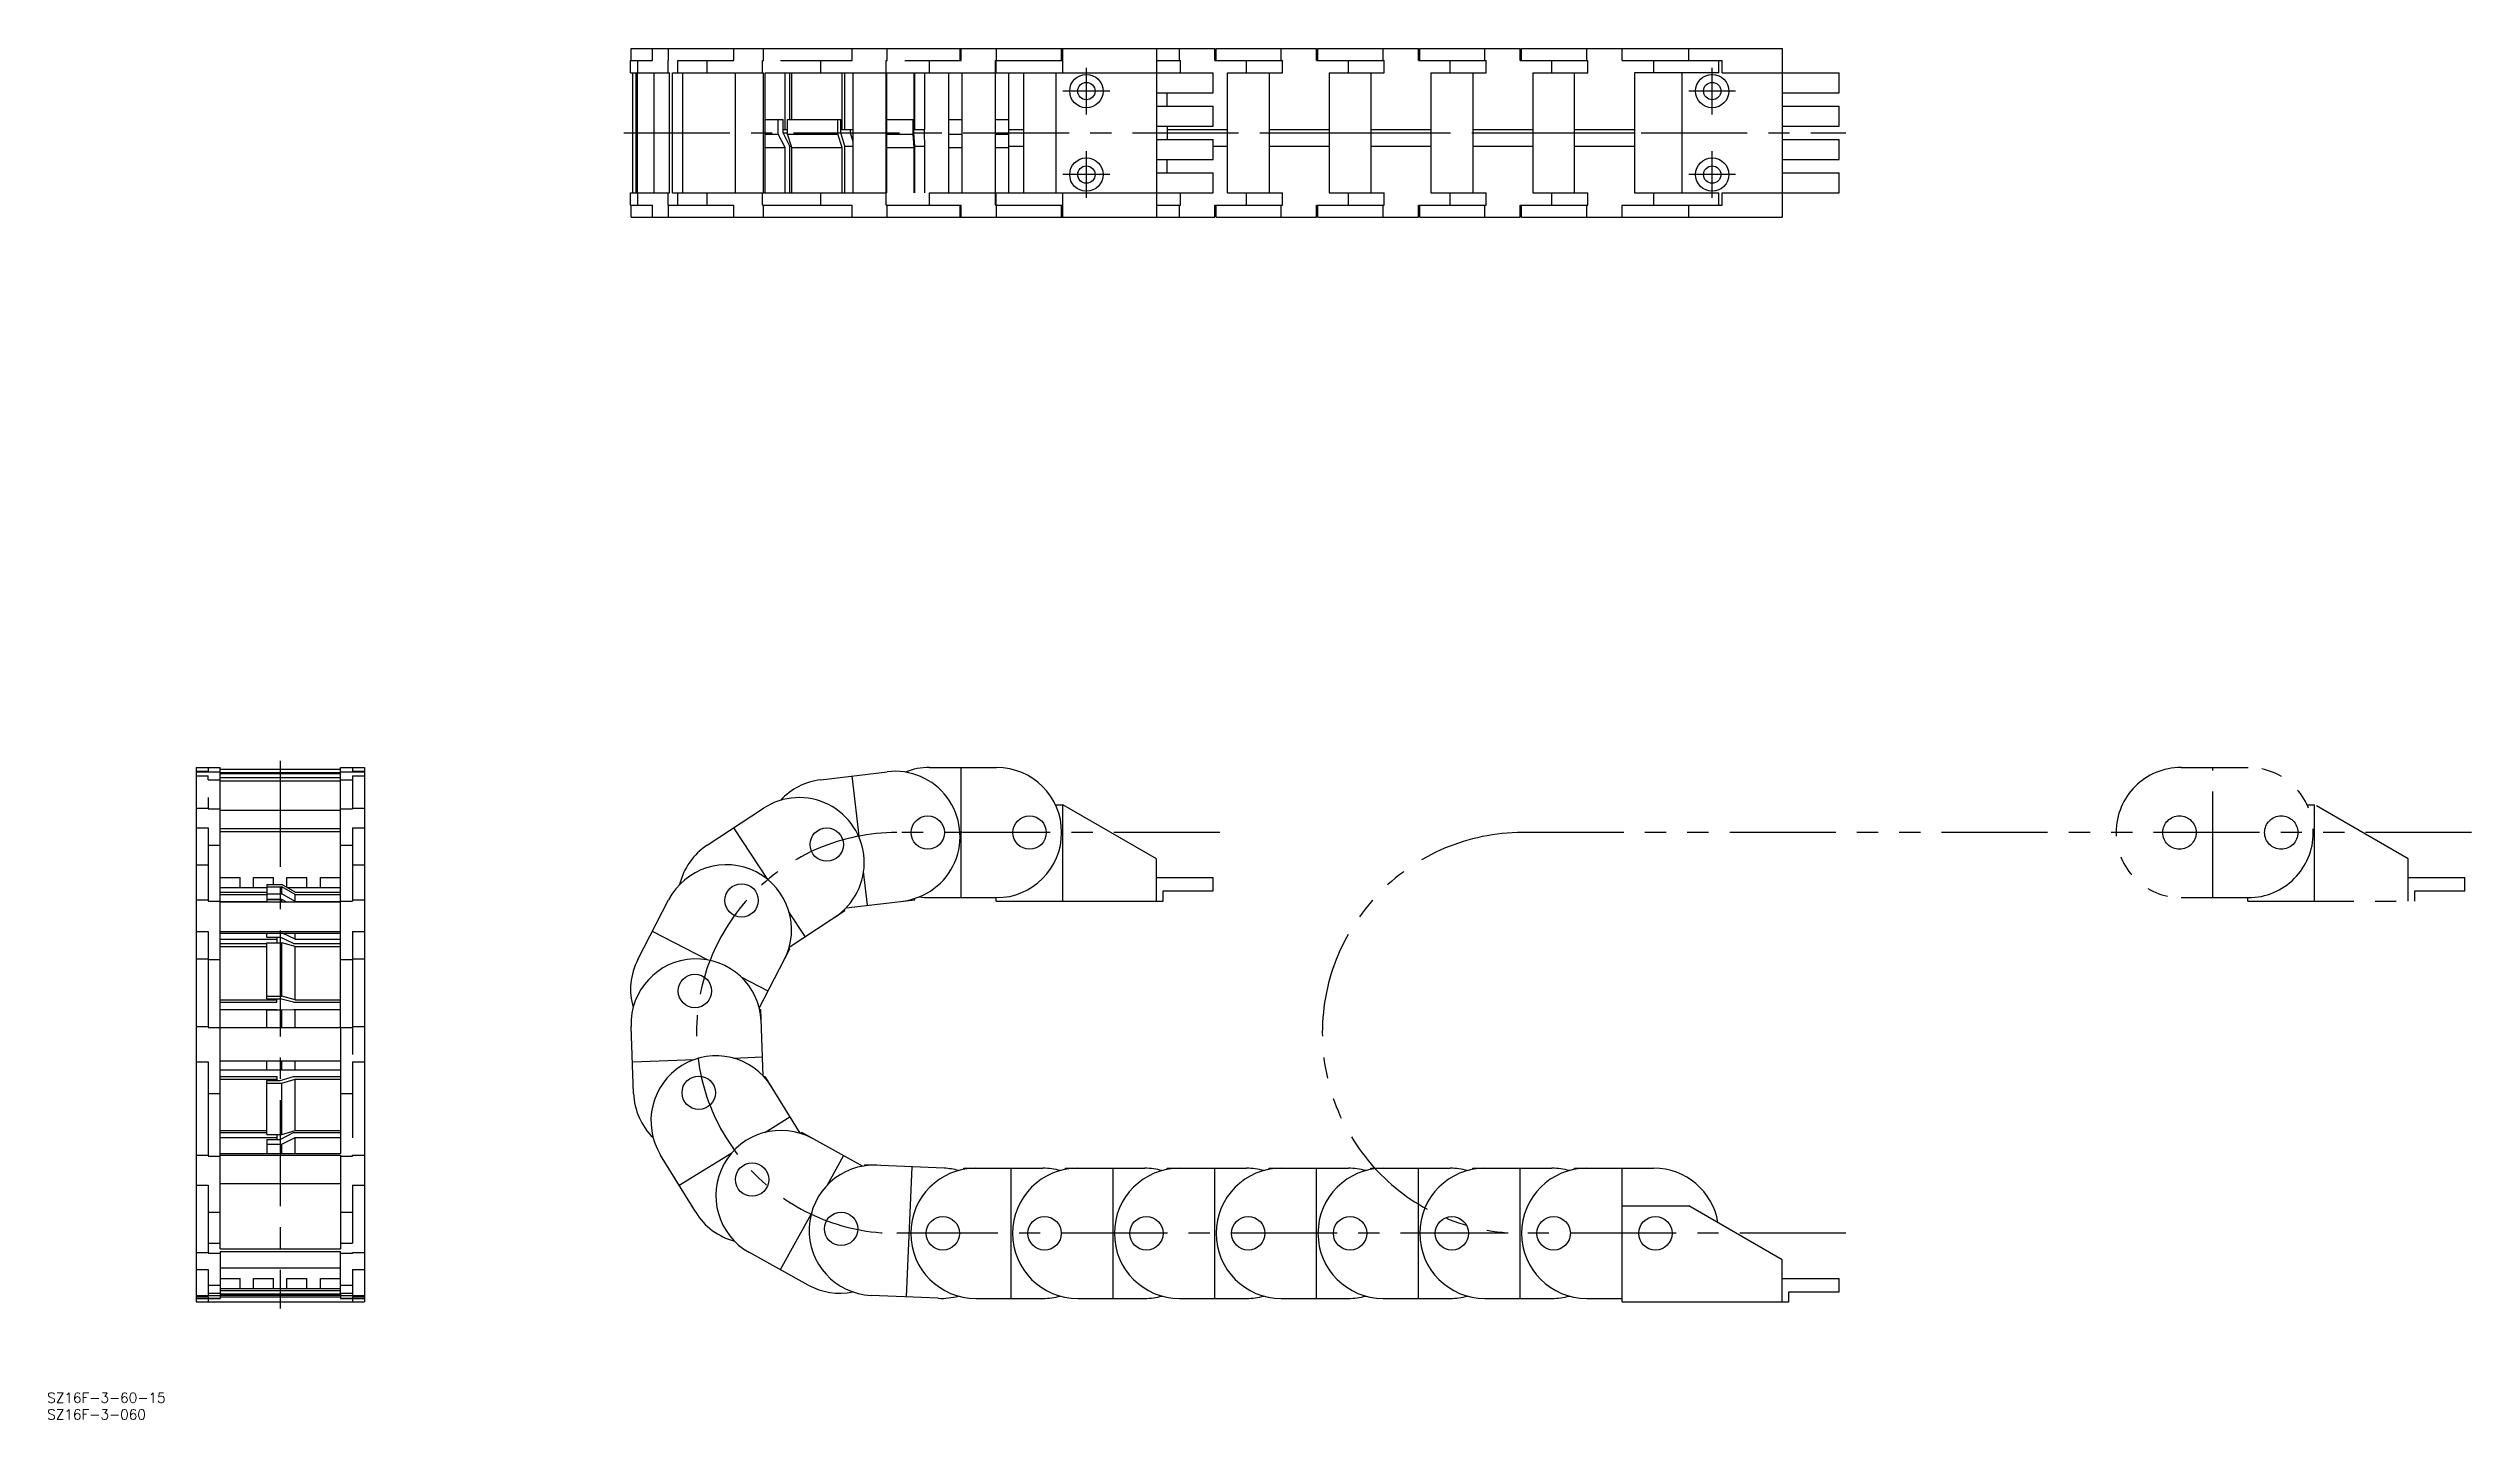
# Model space of a CAD drawing. Extents: x -69 to 656, y -35 to 375.
import ezdxf

# ---------------------------------------------------------------- set-up
doc = ezdxf.new("R2010")
doc.units = 0
doc.linetypes.add('CENTER', pattern=[50.8, 31.75, -6.35, 6.35, -6.35])
doc.linetypes.add('PHANTOM', pattern=[63.5, 31.75, -6.35, 6.35, -6.35, 6.35, -6.35])
doc.layers.get('0').update_dxf_attribs({"linetype": 'CONTINUOUS'})
doc.layers.add('CENTER', color=1, linetype='CENTER')
doc.styles.get("Standard").update_dxf_attribs({"font": 'txt.shx', "height": 3, "bigfont": 'bigfont.shx'})

msp = doc.modelspace()

# ---------------------------------------------------------------- linework, layer by layer
at = {"color": 7, "linetype": 'CONTINUOUS'}
for p, q in [((104.95, 371.62), (111.48, 371.62)), ((104.95, 368), (104.95, 371.62)), ((105.09, 375.25), (280, 375.25)), ((105.09, 371.62), (105.09, 375.25)), ((107.12, 368), (107.12, 371.62)), ((111.48, 371.62), (111.48, 375.25)), ((116.18, 371.62), (116.34, 371.62)), ((116.18, 368), (116.18, 371.62)), ((116.34, 371.62), (116.34, 375.25)), ((119.13, 371.62), (135.88, 371.62)), ((119.13, 368), (119.13, 371.62)), ((127.93, 368), (127.93, 371.62)), ((135.88, 371.62), (135.88, 375.25)), ((144.45, 371.62), (144.74, 371.62)), ((144.45, 368), (144.45, 371.62)), ((144.74, 371.62), (144.74, 375.25)), ((149.83, 371.62), (171.33, 371.62)), ((161.9, 368), (161.9, 371.62)), ((171.33, 371.62), (171.33, 375.25)), ((181.51, 371.62), (181.86, 371.62)), ((181.51, 368), (181.51, 371.62)), ((181.86, 371.62), (181.86, 375.25)), ((187.08, 371.62), (204, 371.62)), ((194.5, 368), (194.5, 371.62)), ((203.67, 371.62), (203.67, 375.25)), ((204, 371.62), (204, 375.25)), ((214.25, 371.62), (234.5, 371.62)), ((214.25, 328.37), (214.25, 371.62)), ((214.5, 368), (214.5, 371.62)), ((214.6, 371.62), (214.6, 375.25)), ((234.1, 371.62), (234.1, 375.25)), ((234.5, 368), (234.5, 375.25)), ((262.5, 375.25), (262.5, 324.75)), ((262.5, 371.62), (269.75, 371.62)), ((269.4, 371.62), (269.4, 375.25)), ((269.75, 368), (269.75, 371.62)), ((280, 371.62), (280, 375.25)), ((280, 371.62), (300.25, 371.62)), ((280.4, 375.25), (310.5, 375.25)), ((280.4, 371.62), (280.4, 375.25)), ((289.5, 368), (289.5, 371.62)), ((299.9, 371.62), (299.9, 375.25)), ((300.25, 368), (300.25, 371.62)), ((310.5, 371.62), (310.5, 375.25)), ((310.5, 371.62), (330.75, 371.62)), ((310.9, 375.25), (341, 375.25)), ((310.9, 371.62), (310.9, 375.25)), ((320, 368), (320, 371.62)), ((330.4, 371.62), (330.4, 375.25)), ((330.75, 368), (330.75, 371.62)), ((341, 371.62), (341, 375.25)), ((341, 371.62), (361.25, 371.62)), ((341.4, 375.25), (371.5, 375.25)), ((341.4, 371.62), (341.4, 375.25)), ((350.5, 368), (350.5, 371.62)), ((360.9, 371.62), (360.9, 375.25)), ((361.25, 368), (361.25, 371.62)), ((371.5, 371.62), (371.5, 375.25)), ((371.5, 371.62), (391.75, 371.62)), ((371.9, 375.25), (450, 375.25)), ((371.9, 371.62), (371.9, 375.25)), ((381, 368), (381, 371.62)), ((391.4, 371.62), (391.4, 375.25)), ((391.75, 368), (391.75, 371.62)), ((402, 371.62), (402, 375.25)), ((402, 371.62), (432, 371.62)), ((411.5, 368), (411.5, 371.62)), ((422, 371.62), (422, 375.25)), ((431, 368), (431, 371.62)), ((432, 368), (432, 371.62)), ((450, 375.25), (450, 324.75)), ((104.95, 368), (116.62, 368)), ((105.62, 332), (105.62, 368)), ((106.62, 332), (106.62, 368)), ((106.99, 332), (106.99, 368)), ((112.04, 332), (112.04, 368)), ((116.62, 332), (116.62, 368)), ((117.51, 368), (144.73, 368)), ((117.51, 332), (117.51, 368)), ((120.64, 332), (120.64, 368)), ((136.36, 332), (136.36, 368)), ((144.73, 332), (144.73, 368)), ((145.27, 368), (181.57, 368)), ((145.27, 332), (145.27, 368)), ((151.25, 351), (151.25, 368)), ((152.67, 354), (152.67, 368)), ((153.25, 354), (153.25, 368)), ((168.3, 351), (168.3, 368)), ((169.18, 351), (169.18, 368)), ((171.64, 332), (171.64, 368)), ((181.57, 332), (181.57, 368)), ((181.69, 368), (279.5, 368)), ((181.69, 332), (181.69, 368)), ((189.92, 351), (189.92, 368)), ((190.1, 351), (190.1, 368)), ((193.11, 351), (193.11, 368)), ((200.25, 332), (200.25, 368)), ((204.25, 332), (204.25, 368)), ((218.25, 332), (218.25, 368)), ((222.75, 332), (222.75, 368)), ((232.5, 332), (232.5, 368)), ((279.5, 362), (279.5, 368)), ((283.75, 368), (300.25, 368)), ((283.75, 332), (283.75, 368)), ((296.25, 368), (296.25, 332)), ((314.25, 368), (330.75, 368)), ((314.25, 368), (314.25, 332)), ((326.75, 368), (326.75, 332)), ((344.75, 368), (361.25, 368)), ((344.75, 368), (344.75, 332)), ((357.25, 368), (357.25, 332)), ((375.25, 368), (375.25, 332)), ((375.25, 368), (391.75, 368)), ((387.75, 332), (387.75, 368)), ((431, 368), (405.75, 368)), ((405.75, 368), (405.75, 332)), ((420, 332), (420, 368)), ((432, 368), (467, 368)), ((467, 362), (467, 368)), ((262.5, 362), (279.5, 362)), ((262.5, 358), (279.5, 358)), ((265.75, 358), (265.75, 362)), ((279.5, 352), (279.5, 358)), ((450, 362), (467, 362)), ((450, 358), (467, 358)), ((467, 352), (467, 358)), ((145.27, 354), (150.62, 354)), ((145.27, 349.57), (149.2, 349.57)), ((149.2, 349.57), (149.2, 354)), ((151.25, 345.57), (149.2, 349.57)), ((150.62, 350), (150.62, 354)), ((150.62, 351), (151.98, 351)), ((150.62, 350), (151.98, 350)), ((152.67, 346), (150.62, 350)), ((151.98, 354), (167.91, 354)), ((151.98, 349.57), (151.98, 354)), ((153.25, 345.57), (151.98, 349.57)), ((151.98, 349.57), (167.04, 349.57)), ((167.04, 349.57), (167.04, 354)), ((168.3, 345.57), (167.04, 349.57)), ((167.91, 350), (167.91, 354)), ((167.91, 351), (171.64, 351)), ((169.18, 346), (167.91, 350)), ((167.91, 350), (170.88, 350)), ((170.88, 350), (170.88, 351)), ((171.64, 347.29), (170.88, 350)), ((181.69, 354), (189.83, 354)), ((181.69, 349.57), (189.64, 349.57)), ((189.64, 349.57), (189.64, 354)), ((189.92, 345.57), (189.64, 349.57)), ((189.83, 350), (189.83, 354)), ((189.83, 351), (193.11, 351)), ((190.1, 346), (189.83, 350)), ((189.83, 350), (193.01, 350)), ((193.01, 350), (193.01, 351)), ((193.11, 346), (193.01, 350)), ((200.25, 354), (204.25, 354)), ((200.25, 349.57), (204.25, 349.57)), ((214.25, 354), (218.25, 354)), ((214.25, 349.57), (218.25, 349.57)), ((218.25, 351), (222.75, 351)), ((218.25, 350), (222.75, 350)), ((262.5, 352), (279.5, 352)), ((265.75, 352), (265.75, 348)), ((265.75, 351), (283.75, 351)), ((265.75, 350), (283.75, 350)), ((296.25, 351), (314.25, 351)), ((296.25, 350), (314.25, 350)), ((326.75, 351), (344.75, 351)), ((326.75, 350), (344.75, 350)), ((357.25, 351), (375.25, 351)), ((357.25, 350), (375.25, 350)), ((387.75, 351), (405.75, 351)), ((387.75, 350), (405.75, 350)), ((450, 352), (467, 352)), ((145.27, 345.57), (151.25, 345.57)), ((151.25, 332), (151.25, 345.57)), ((152.67, 346), (153.11, 346)), ((152.67, 332), (152.67, 346)), ((153.25, 345.57), (168.3, 345.57)), ((153.25, 332), (153.25, 345.57)), ((168.3, 332), (168.3, 345.57)), ((169.18, 346), (171.64, 346)), ((169.18, 332), (169.18, 346)), ((181.69, 345.57), (189.92, 345.57)), ((189.92, 332), (189.92, 345.57)), ((190.1, 332), (190.1, 346)), ((190.1, 346), (193.11, 346)), ((193.11, 332), (193.11, 346)), ((200.25, 345.57), (204.25, 345.57)), ((214.25, 345.57), (218.25, 345.57)), ((218.25, 346), (222.75, 346)), ((262.5, 348), (279.5, 348)), ((262.5, 342), (279.5, 342)), ((265.75, 338), (265.75, 342)), ((279.5, 342), (279.5, 348)), ((279.5, 346), (283.75, 346)), ((296.25, 346), (314.25, 346)), ((326.75, 346), (344.75, 346)), ((357.25, 346), (375.25, 346)), ((387.75, 346), (405.75, 346)), ((450, 348), (467, 348)), ((450, 342), (467, 342)), ((467, 342), (467, 348)), ((262.5, 338), (279.5, 338)), ((279.5, 332), (279.5, 338)), ((450, 338), (467, 338)), ((467, 332), (467, 338)), ((104.95, 332), (116.62, 332)), ((104.95, 328.37), (104.95, 332)), ((104.95, 328.37), (111.48, 328.37)), ((105.09, 324.75), (105.09, 328.37)), ((107.12, 328.37), (107.12, 332)), ((111.48, 324.75), (111.48, 328.37)), ((116.18, 328.37), (116.18, 332)), ((116.18, 328.37), (135.88, 328.37)), ((116.34, 324.75), (116.34, 328.37)), ((117.51, 332), (181.57, 332)), ((119.13, 328.37), (119.13, 332)), ((127.93, 328.37), (127.93, 332)), ((135.88, 324.75), (135.88, 328.37)), ((144.45, 328.37), (144.45, 332)), ((144.45, 328.37), (171.33, 328.37)), ((144.74, 324.75), (144.74, 328.37)), ((161.9, 328.37), (161.9, 332)), ((171.33, 324.75), (171.33, 328.37)), ((181.51, 328.37), (181.51, 332)), ((181.51, 328.37), (204, 328.37)), ((181.86, 324.75), (181.86, 328.37)), ((194.5, 332), (279.5, 332)), ((194.5, 328.37), (194.5, 332)), ((203.67, 324.75), (203.67, 328.37)), ((204, 324.75), (204, 328.37)), ((214.25, 328.37), (234.5, 328.37)), ((214.5, 328.37), (214.5, 332)), ((214.6, 324.75), (214.6, 328.37)), ((234.1, 324.75), (234.1, 328.37)), ((234.5, 324.75), (234.5, 332)), ((262.5, 328.37), (269.75, 328.37)), ((269.4, 324.75), (269.4, 328.37)), ((269.75, 328.37), (269.75, 332)), ((280, 328.37), (300.25, 328.37)), ((280, 324.75), (280, 328.37)), ((280.4, 324.75), (280.4, 328.37)), ((283.75, 332), (300.25, 332)), ((289.5, 328.37), (289.5, 332)), ((299.9, 324.75), (299.9, 328.37)), ((300.25, 328.37), (300.25, 332)), ((310.5, 328.37), (330.75, 328.37)), ((310.5, 324.75), (310.5, 328.37)), ((310.9, 324.75), (310.9, 328.37)), ((314.25, 332), (330.75, 332)), ((320, 328.37), (320, 332)), ((330.4, 324.75), (330.4, 328.37)), ((330.75, 328.37), (330.75, 332)), ((341, 328.37), (361.25, 328.37)), ((341, 324.75), (341, 328.37)), ((341.4, 324.75), (341.4, 328.37)), ((344.75, 332), (361.25, 332)), ((350.5, 328.37), (350.5, 332)), ((360.9, 324.75), (360.9, 328.37)), ((361.25, 328.37), (361.25, 332)), ((371.5, 328.37), (391.75, 328.37)), ((371.5, 324.75), (371.5, 328.37)), ((371.9, 324.75), (371.9, 328.37)), ((375.25, 332), (391.75, 332)), ((381, 328.37), (381, 332)), ((391.4, 324.75), (391.4, 328.37)), ((391.75, 328.37), (391.75, 332)), ((402, 328.37), (432, 328.37)), ((402, 324.75), (402, 328.37)), ((405.75, 332), (431, 332)), ((411.5, 328.37), (411.5, 332)), ((422, 324.75), (422, 328.37)), ((431, 328.37), (431, 332)), ((432, 332), (467, 332)), ((432, 328.37), (432, 332)), ((105.09, 324.75), (280, 324.75)), ((280.4, 324.75), (310.5, 324.75)), ((310.9, 324.75), (341, 324.75)), ((341.4, 324.75), (371.5, 324.75)), ((371.9, 324.75), (450, 324.75)), ((-25.25, 160), (-25.25, 0)), ((-25.25, 160), (-18, 160)), ((-21.62, 160), (-21.62, 158.65)), ((-18, 15.89), (-18, 160)), ((18, 82.14), (18, 160)), ((18, 160), (25.25, 160)), ((21.62, 160), (21.62, 158.65)), ((25.25, 160), (25.25, 0)), ((194.5, 160), (214.6, 160)), ((204, 121), (204, 160)), ((-25.25, 158.83), (-21.62, 158.83)), ((-25.25, 158.69), (-21.62, 158.69)), ((-25.25, 157.43), (-21.62, 157.43)), ((-21.62, 158.65), (-18, 158.65)), ((-21.62, 156.31), (-21.62, 157.43)), ((-21.62, 156.31), (-18, 156.31)), ((-18, 159.5), (18, 159.5)), ((-18, 158.5), (18, 158.5)), ((-18, 158.15), (18, 158.15)), ((-18, 156.97), (18, 156.97)), ((-18, 155.97), (18, 155.97)), ((18, 158.65), (21.62, 158.65)), ((18, 156.31), (21.62, 156.31)), ((21.62, 158.83), (25.25, 158.83)), ((21.62, 158.69), (25.25, 158.69)), ((21.62, 157.43), (21.62, 147.57)), ((21.62, 157.43), (25.25, 157.43)), ((161.9, 156.31), (181.86, 158.69)), ((173.58, 138.6), (171.33, 157.43)), ((-25.25, 147.76), (-21.62, 147.76)), ((-21.62, 150.96), (-21.62, 147.57)), ((-21.62, 147.57), (-18, 147.57)), ((-18, 147.15), (18, 147.15)), ((18, 147.57), (21.62, 147.57)), ((21.62, 147.76), (25.25, 147.76)), ((127.93, 136.74), (144.74, 147.76)), ((232.27, 148.75), (234.5, 148.75)), ((262.5, 132.58), (234.5, 148.75)), ((234.5, 120), (234.5, 148.75)), ((-25.25, 141.95), (-21.62, 141.95)), ((-21.62, 141.95), (-21.62, 120)), ((-18, 141.67), (18, 141.67)), ((-18, 140.84), (18, 140.84)), ((21.62, 141.95), (21.62, 120)), ((21.62, 141.95), (25.25, 141.95)), ((146.07, 126.42), (135.88, 141.95)), ((-25.25, 130.86), (-21.62, 130.86)), ((-21.62, 136.74), (-18, 136.74)), ((18, 136.74), (21.62, 136.74)), ((21.62, 130.86), (25.25, 130.86)), ((262.5, 120), (262.5, 132.58)), ((-18, 127), (-12, 127)), ((-18, 124), (-4, 124)), ((-12, 124), (-12, 127)), ((-8, 127), (-2, 127)), ((-8, 124), (-8, 127)), ((-4, 124.91), (-4, 120.56)), ((-4, 124.91), (0.43, 124.91)), ((-4, 124.28), (0.43, 124.28)), ((-2, 124.91), (-2, 127)), ((4.43, 122.6), (0.43, 124.91)), ((4.43, 121.99), (0.43, 124.28)), ((0.43, 122.15), (0.43, 124.28)), ((2, 127), (8, 127)), ((2, 124), (2, 127)), ((2, 124), (18, 124)), ((8, 124), (8, 127)), ((12, 127), (18, 127)), ((12, 124), (12, 127)), ((175.96, 118.71), (174.75, 128.79)), ((262.5, 127), (279.5, 127)), ((279.5, 123), (279.5, 127)), ((-25.25, 120.31), (-21.62, 120.31)), ((-21.62, 120), (-18, 120)), ((-18, 122.6), (-4, 122.6)), ((-18, 121.99), (-4, 121.99)), ((-18, 119.85), (-4, 119.85)), ((-18, 119.77), (18, 119.77)), ((-4, 122.15), (0.43, 122.15)), ((-4, 120.56), (0, 120.56)), ((-4, 120.42), (0.43, 120.42)), ((-4, 120.42), (-4, 119.77)), ((-1, 120.42), (-1, 120.56)), ((0.24, 120.42), (0, 120.56)), ((4.43, 119.85), (0.43, 122.15)), ((1.78, 119.77), (0.43, 120.42)), ((0.43, 119.77), (0.43, 120.42)), ((4.43, 122.6), (18, 122.6)), ((4.43, 121.99), (18, 121.99)), ((4.43, 119.85), (4.43, 121.99)), ((4.43, 119.85), (18, 119.85)), ((18, 120), (21.62, 120)), ((21.62, 120.31), (25.25, 120.31)), ((107.12, 102.45), (116.34, 120.31)), ((157.26, 109.34), (152.41, 116.73)), ((152.47, 106.2), (169.18, 117.15)), ((169.18, 117.15), (168.99, 117.44)), ((169.49, 117.94), (190.1, 120.4)), ((190.1, 120.4), (190.06, 120.74)), ((194.5, 121), (214.6, 121)), ((214.5, 120), (214.5, 121)), ((214.5, 120), (264.5, 120)), ((264.5, 123), (279.5, 123)), ((264.5, 120), (264.5, 123)), ((-25.25, 110.89), (-21.62, 110.89)), ((-21.62, 110.89), (-21.62, 82.09)), ((-18, 110.88), (18, 110.88)), ((-18, 110.42), (18, 110.42)), ((-4, 109.21), (-4, 110.42)), ((-4, 109.21), (0, 109.21)), ((-1, 109.21), (-1, 107.46)), ((4, 107.28), (0, 109.21)), ((4.43, 108.62), (0.69, 110.42)), ((4.43, 108.62), (4.43, 110.42)), ((21.62, 110.89), (21.62, 74)), ((21.62, 110.89), (25.25, 110.89)), ((127.99, 102.37), (111.48, 110.89)), ((-25.25, 102.67), (-21.62, 102.67)), ((-21.62, 102.45), (-18, 102.45)), ((-18, 108.62), (-1, 108.62)), ((-18, 107.28), (-4, 107.28)), ((-18, 106.4), (-4, 106.4)), ((-4, 90.73), (-4, 107.46)), ((-4, 107.46), (0.43, 107.46)), ((0.43, 91.46), (0.43, 107.46)), ((4.43, 106.4), (0.43, 107.46)), ((4, 107.28), (18, 107.28)), ((4.43, 108.62), (18, 108.62)), ((4.43, 106.4), (18, 106.4)), ((4.43, 90.4), (4.43, 106.4)), ((18, 102.45), (21.62, 102.45)), ((21.62, 102.67), (25.25, 102.67)), ((143.5, 87.91), (152.67, 105.66)), ((152.67, 105.66), (152.36, 105.82)), ((146.13, 93), (138.28, 97.06)), ((-18, 90.4), (-1, 90.4)), ((-18, 89.67), (-1, 89.67)), ((-18, 87.54), (-1, 87.54)), ((-18, 87.48), (-1, 87.48)), ((-4, 91.46), (0.43, 91.46)), ((-4, 90.73), (0, 90.73)), ((-4, 82.14), (-4, 87.46)), ((-4, 87.46), (0, 87.46)), ((-4, 87.4), (0.43, 87.4)), ((-1, 89.67), (-1, 90.73)), ((-1, 87.54), (-1, 87.46)), ((4, 89.67), (0, 90.73)), ((0, 87.46), (4, 87.54)), ((4.43, 90.4), (0.43, 91.46)), ((0.43, 87.4), (4.43, 87.48)), ((0.43, 82.14), (0.43, 87.4)), ((4, 89.67), (18, 89.67)), ((4, 87.54), (18, 87.54)), ((4.43, 90.4), (18, 90.4)), ((4.43, 82.14), (4.43, 87.48)), ((4.43, 87.48), (18, 87.48)), ((143.6, 87.53), (143.94, 87.54)), ((144.69, 67.58), (143.94, 87.54)), ((-25.25, 82.44), (-21.62, 82.44)), ((-21.62, 82.09), (-18, 82.09)), ((-18, 82.14), (18, 82.14)), ((-18, 82.1), (18, 82.1)), ((18, 82.1), (18, 44.42)), ((18, 82.09), (21.62, 82.09)), ((21.62, 82.44), (25.25, 82.44)), ((105.86, 62.35), (105.1, 82.44)), ((135.64, 72.97), (144.47, 73.3)), ((-25.25, 71.84), (-21.62, 71.84)), ((-21.62, 71.84), (-21.62, 43.63)), ((-18, 72.11), (18, 72.11)), ((-18, 69.5), (-4, 69.5)), ((-18, 67.47), (-1, 67.47)), ((-18, 66.64), (-1, 66.64)), ((-4, 69.41), (-4, 72.11)), ((-4, 69.41), (0.43, 69.41)), ((-4, 50.09), (-4, 66.26)), ((-4, 66.26), (0, 66.26)), ((-4, 65.43), (0.43, 65.43)), ((-1, 67.47), (-1, 66.26)), ((0, 66.26), (4, 67.47)), ((0.43, 69.41), (0.43, 72.11)), ((0.43, 69.41), (4.43, 69.5)), ((0.43, 65.43), (4.43, 66.64)), ((0.43, 50.09), (0.43, 65.43)), ((4, 67.47), (18, 67.47)), ((4.43, 69.5), (4.43, 72.11)), ((4.43, 69.5), (18, 69.5)), ((4.43, 51.3), (4.43, 66.64)), ((4.43, 66.64), (18, 66.64)), ((21.62, 71.84), (21.62, 49.06)), ((21.62, 71.84), (25.25, 71.84)), ((105.5, 71.84), (124.07, 72.54)), ((144.95, 67.29), (145.25, 67.47)), ((155.72, 50.45), (145.25, 67.47)), ((-21.62, 62.35), (-18, 62.35)), ((18, 62.35), (21.62, 62.35)), ((-18, 51.3), (-4, 51.3)), ((0.43, 50.09), (4.43, 51.3)), ((4.43, 51.3), (18, 51.3)), ((145.18, 50.7), (152.71, 55.34)), ((-25.25, 43.93), (-21.62, 43.93)), ((-21.62, 43.63), (-18, 43.63)), ((-18, 50.64), (-4, 50.64)), ((-18, 49.24), (-1, 49.24)), ((-18, 44.42), (18, 44.42)), ((-18, 43.9), (18, 43.9)), ((-4, 50.09), (0.43, 50.09)), ((-4, 48.62), (-4, 44.42)), ((-4, 48.62), (0, 48.62)), ((-4, 47.22), (0.43, 47.22)), ((-1, 50.09), (-1, 48.62)), ((0, 48.62), (4, 50.64)), ((0.43, 47.22), (4.43, 49.24)), ((0.43, 44.42), (0.43, 47.22)), ((4, 50.64), (18, 50.64)), ((4.43, 49.24), (18, 49.24)), ((4.43, 44.42), (4.43, 49.24)), ((18, 43.9), (18, 15.89)), ((18, 43.63), (21.62, 43.63)), ((21.62, 43.93), (25.25, 43.93)), ((21.62, 43.63), (21.62, 43.93)), ((124.47, 26.81), (113.94, 43.93)), ((119.49, 34.9), (135.32, 44.64)), ((156.08, 50.34), (156.25, 50.64)), ((174.42, 40.59), (156.25, 50.64)), ((163.8, 34.86), (168.72, 43.74)), ((175.11, 40.7), (175.13, 41.04)), ((198.85, 40), (175.13, 41.04)), ((187.66, 1.46), (189.36, 40.42)), ((204.75, 40), (228.5, 40)), ((204.75, 39.66), (204.75, 40)), ((219, 1), (219, 40)), ((235.25, 40), (259, 40)), ((235.25, 39.66), (235.25, 40)), ((249.5, 1), (249.5, 40)), ((265.75, 40), (289.5, 40)), ((265.75, 39.66), (265.75, 40)), ((280, 1), (280, 40)), ((296.25, 40), (320, 40)), ((296.25, 39.66), (296.25, 40)), ((310.5, 1), (310.5, 40)), ((326.75, 40), (350.5, 40)), ((326.75, 39.66), (326.75, 40)), ((341, 1), (341, 40)), ((357.25, 40), (381, 40)), ((357.25, 39.66), (357.25, 40)), ((371.5, 1), (371.5, 40)), ((387.75, 40), (411.5, 40)), ((387.75, 39.66), (387.75, 40)), ((402, 0), (402, 40)), ((-25.25, 34.9), (-21.62, 34.9)), ((-21.62, 34.9), (-21.62, 14.58)), ((-18, 35.38), (18, 35.38)), ((21.62, 34.9), (21.62, 17.53)), ((21.62, 34.9), (25.25, 34.9)), ((-21.62, 26.81), (-18, 26.81)), ((18, 26.81), (21.62, 26.81)), ((149.84, 9.62), (159.02, 26.21)), ((402, 28.75), (422, 28.75)), ((450, 12.58), (422, 28.75)), ((-25.25, 14.75), (-21.62, 14.75)), ((-21.62, 17.53), (-18, 17.53)), ((-21.62, 14.58), (-18, 14.58)), ((-18, 15.89), (18, 15.89)), ((-18, 15.01), (18, 15.01)), ((-18, 15.01), (-18, 2.58)), ((18, 17.53), (21.62, 17.53)), ((18, 2.58), (18, 15.01)), ((18, 14.58), (21.62, 14.58)), ((21.62, 14.75), (25.25, 14.75)), ((21.62, 14.58), (21.62, 14.75)), ((158.15, 5.02), (140.56, 14.75)), ((-25.25, 9.62), (-21.62, 9.62)), ((-21.62, 9.62), (-21.62, 1.91)), ((-18, 10.17), (18, 10.17)), ((21.62, 9.62), (21.62, 1.91)), ((21.62, 9.62), (25.25, 9.62)), ((450, 0), (450, 12.58)), ((-25.25, 1.92), (-21.62, 1.92)), ((-25.25, 1.46), (-21.62, 1.46)), ((-25.25, 1), (-18, 1)), ((-25.25, 0), (25.25, 0)), ((-21.62, 5.02), (-18, 5.02)), ((-21.62, 2.58), (-18, 2.58)), ((-21.62, 1.91), (-18, 1.91)), ((-21.62, 1.46), (-21.62, 0)), ((-21.62, 1.04), (-18, 1.04)), ((-21.62, 1.02), (-18, 1.02)), ((-18, 7), (-12, 7)), ((-18, 4), (18, 4)), ((-18, 3.4), (18, 3.4)), ((-18, 2.41), (18, 2.41)), ((-18, 2.41), (-18, 1)), ((-18, 1.97), (18, 1.97)), ((-18, 1.5), (18, 1.5)), ((-12, 4), (-12, 7)), ((-8, 7), (-2, 7)), ((-8, 4), (-8, 7)), ((-2, 4), (-2, 7)), ((2, 7), (8, 7)), ((2, 4), (2, 7)), ((8, 4), (8, 7)), ((12, 7), (18, 7)), ((12, 4), (12, 7)), ((18, 5.02), (21.62, 5.02)), ((18, 2.58), (21.62, 2.58)), ((18, 2.41), (18, 1)), ((18, 1.91), (21.62, 1.91)), ((18, 1.04), (21.62, 1.04)), ((18, 1.02), (21.62, 1.02)), ((18, 1), (25.25, 1)), ((21.62, 1.92), (25.25, 1.92)), ((21.62, 1.46), (21.62, 0)), ((21.62, 1.46), (25.25, 1.46)), ((197.15, 1.04), (177.07, 1.92)), ((208.4, 1), (228.5, 1)), ((238.9, 1), (259, 1)), ((269.4, 1), (289.5, 1)), ((299.9, 1), (320, 1)), ((330.4, 1), (350.5, 1)), ((360.9, 1), (381, 1)), ((391.4, 1), (402, 1)), ((402, 0), (452, 0)), ((450, 7), (467, 7)), ((452, 3), (467, 3)), ((452, 0), (452, 3)), ((467, 3), (467, 7))]:
    msp.add_line(p, q, dxfattribs=at)
at = {"color": 3, "linetype": 'PHANTOM'}
for p, q in [((569.5, 160), (589.6, 160)), ((579, 121), (579, 160)), ((607.27, 148.75), (609.5, 148.75)), ((637.5, 132.58), (609.5, 148.75)), ((609.5, 120), (609.5, 148.75)), ((656.5, 140.5), (372.19, 140.5)), ((637.5, 120), (637.5, 132.58)), ((637.5, 127), (654.5, 127)), ((654.5, 123), (654.5, 127)), ((569.5, 121), (589.6, 121)), ((589.5, 120), (589.5, 121)), ((589.5, 120), (639.5, 120)), ((639.5, 120), (639.5, 123)), ((639.5, 123), (654.5, 123))]:
    msp.add_line(p, q, dxfattribs=at)
at = {"color": 7, "linetype": 'CONTINUOUS'}
for centre, radius in [((241.5, 362.5), 5), ((241.5, 362.5), 2.6), ((429, 362.5), 5), ((429, 362.5), 2.6), ((241.5, 337.5), 5), ((429, 337.5), 5), ((241.5, 337.5), 2.6), ((429, 337.5), 2.6), ((194, 140.5), 5), ((224.5, 140.5), 5), ((163.71, 136.89), 5), ((138.21, 120.16), 5), ((124.22, 93.06), 5), ((125.36, 62.58), 5), ((141.34, 36.6), 5), ((168.03, 21.84), 5), ((198.5, 20.5), 5), ((229, 20.5), 5), ((259.5, 20.5), 5), ((290, 20.5), 5), ((320.5, 20.5), 5), ((351, 20.5), 5), ((381.5, 20.5), 5), ((412, 20.5), 5)]:
    msp.add_circle(centre, radius, dxfattribs=at)
at = {"color": 3, "linetype": 'PHANTOM'}
for centre in [(569, 140.5), (599.5, 140.5)]:
    msp.add_circle(centre, 5, dxfattribs=at)
at = {"color": 7, "linetype": 'CONTINUOUS'}
for centre, start, end in [((194.5, 140.5), 90, 111.94042), ((214.6, 140.5), 270.00002, 89.99998), ((164.21, 136.94), 96.80607, 137.40793), ((184.17, 139.33), 276.80608, 96.80611), ((155.44, 131.46), 303.25073, 123.25077), ((133.67, 111.36), 332.69917, 152.69917), ((138.63, 120.44), 123.25074, 166.7087), ((194.5, 140.5), 261.01864, 270), ((124.45, 93.5), 152.69916, 196.15713), ((124.59, 83.17), 2.14759, 182.14758), ((130.55, 54.15), 31.59602, 211.59599), ((125.34, 63.08), 182.14759, 225.60559), ((150, 31.81), 61.04445, 241.04441), ((177.92, 21.4), 87.4891, 267.48909), ((208.4, 20.5), 90.00002, 269.99998), ((198, 20.52), 74.41401, 87.48909), ((238.9, 20.5), 90.00002, 269.99998), ((228.5, 20.5), 74.534, 90), ((269.4, 20.5), 90.00002, 269.99998), ((259, 20.5), 74.534, 90), ((299.9, 20.5), 90, 270), ((289.5, 20.5), 74.534, 90), ((330.4, 20.5), 90, 270), ((320, 20.5), 74.534, 90), ((360.9, 20.5), 90, 270), ((350.5, 20.5), 74.534, 90), ((391.4, 20.5), 90, 270), ((381, 20.5), 74.534, 90), ((411.5, 20.5), 9.46645, 90), ((141.08, 37.03), 211.59602, 255.05402), ((167.59, 22.08), 241.04444, 281.64631), ((198, 20.52), 267.4891, 285.34465), ((228.5, 20.5), 270, 285.46605), ((259, 20.5), 270, 285.46605), ((289.5, 20.5), 270, 285.46602), ((320, 20.5), 270, 285.46602), ((350.5, 20.5), 270, 285.46602), ((381, 20.5), 270, 285.46603)]:
    msp.add_arc(centre, 19.5, start, end, dxfattribs=at)
at = {"color": 3, "linetype": 'PHANTOM'}
for centre, radius, start, end in [((569.5, 140.5), 19.5, 90, 270), ((589.6, 140.5), 19.5, 270.00002, 89.99998), ((372.19, 80.5), 60, 90, 270)]:
    msp.add_arc(centre, radius, start, end, dxfattribs=at)
at = {"layer": 'CENTER', "color": 1, "linetype": 'CENTER'}
for p, q in [((241.5, 355.5), (241.5, 369.5)), ((429, 355.5), (429, 369.5)), ((248.5, 362.5), (234.5, 362.5)), ((436, 362.5), (422, 362.5)), ((102.95, 350), (469, 350)), ((241.5, 330.5), (241.5, 344.5)), ((429, 330.5), (429, 344.5)), ((248.5, 337.5), (234.5, 337.5)), ((436, 337.5), (422, 337.5)), ((0, 162), (0, -2)), ((281.5, 140.5), (184.69, 140.5)), ((469, 20.5), (184.69, 20.5))]:
    msp.add_line(p, q, dxfattribs=at)
msp.add_arc((184.69, 80.5), 60, 90, 270, dxfattribs=at)

# ---------------------------------------------------------------- texts
at = {"color": 7, "linetype": 'CONTINUOUS'}
for s, p in [('SZ16F-3-60-15', (-69.84, -30.24)), ('SZ16F-3-060', (-69.84, -35.24))]:
    msp.add_text(s, height=3, dxfattribs=at).set_placement(p)

doc.saveas('drawing.dxf')
